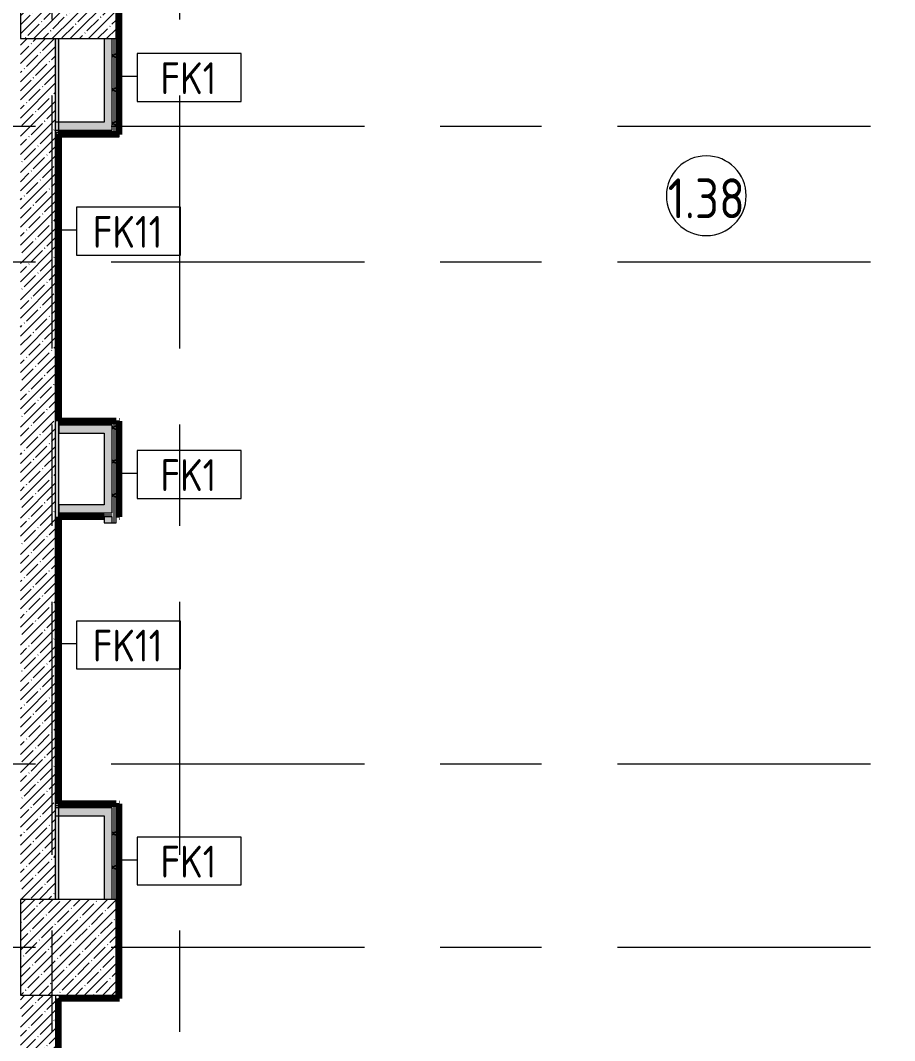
# Model space of a CAD drawing. Header units: millimetres. Extents: x 35144 to 233944, y -8553 to 29000.
# Drawn here: x 42160 to 47643, y 16414 to 22814 of the extents above; entities that cross this region are included whole.
import ezdxf

# ---------------------------------------------------------------- set-up
doc = ezdxf.new("R2010")
doc.units = ezdxf.units.MM
doc.linetypes.add('Осевая', pattern=[3175, 635, -476.25, 1587.5, -476.25])
for name, color, linetype, lineweight in [('A-AREA-IDEN', 7, 'Continuous', 9), ('A-WALL', 7, 'Continuous', 9), ('A-WALL-IDEN', 7, 'Continuous', 9), ('I-WALL', 7, 'Continuous', 9), ('S-COLS', 7, 'Continuous', 9), ('Оси-2', 7, 'Осевая', 9)]:
    doc.layers.add(name, color=color, linetype=linetype, lineweight=lineweight)
for name, color, linetype, lineweight, true_color in [('A-WALL-3', 7, 'Continuous', 9, 0xff80c0), ('I-WALL-22', 7, 'Continuous', 80, 0xfcbc52), ('I-WALL-6', 7, 'Continuous', 9, 0xc0c0c0), ('I-WALL-8', 7, 'Continuous', 80, 0xff80c0)]:
    doc.layers.add(name, color=color, linetype=linetype, lineweight=lineweight, true_color=true_color)
doc.styles.add('GOST Common', font='GOST_Common.ttf', dxfattribs={"width": 0.9, "height": 200})
doc.styles.add('GOST Common_1', font='GOST_Common.ttf', dxfattribs={"width": 0.9, "height": 250})
pattern_1 = [(45, (0, 0), (-57.02463, 57.02463), []), (45, (57.025, 0), (-57.02463, 57.02463), [100.806, -20.161, 3.353, -16.808])]
pattern_2 = [(0, (0, 0), (121.92, 30.48), [10.058, -81.382, 10.058, -81.382, -487.68]), (0, (0, 0), (121.92, 30.48), [-182.88, 10.058, -172.822, 10.058, -81.382, -213.36]), (0, (0, 0), (121.92, 30.48), [-457.2, 10.058, -50.902, 10.058, -142.342]), (120, (45.72, 15.24), (-87.356454, 90.345817), [10.058, -81.382, 10.058, -81.382, -487.68]), (120, (45.72, 15.24), (-87.356454, 90.345817), [-182.88, 10.058, -172.822, 10.058, -81.382, -213.36]), (120, (45.72, 15.24), (-87.356454, 90.345817), [-457.2, 10.058, -50.902, 10.058, -142.342]), (240, (60.96, 76.2), (-34.563546, -120.825817), [10.058, -81.382, 10.058, -81.382, -487.68]), (240, (60.96, 76.2), (-34.563546, -120.825817), [-182.88, 10.058, -172.822, 10.058, -81.382, -213.36]), (240, (60.96, 76.2), (-34.563546, -120.825817), [-457.2, 10.058, -50.902, 10.058, -142.342])]
pattern_3 = [(45, (0, 0), (-106.066, 106.066), []), (135, (0, 0), (-106.066, -106.066), [])]

# ---------------------------------------------------------------- blocks, each defined once
blk = doc.blocks.new('BSC_Колонна _Прямоугольная - 600х600-V20-План отделки стен 1 этажа в осях 17-23')
at = {"layer": 'S-COLS'}
h = blk.add_hatch(dxfattribs=at)
h.set_pattern_fill('FP_36', color=256, style=0, pattern_type=2)
h.set_pattern_definition([(45, (-42460, -17000), (-57.02463, 57.02463), []), (45, (-42402.975, -17000), (-57.02463, 57.02463), [100.806, -20.161, 3.353, -16.808])])
h.paths.add_polyline_path([(-300, -300), (300, -300), (300, 300), (-300, 300)])
for p, q in [((300, 300), (-300, 300)), ((-300, 300), (-300, -300)), ((300, -300), (300, 300)), ((-300, -300), (300, -300))]:
    blk.add_line(p, q, dxfattribs=at)
blk = doc.blocks.new('BSC_Колонна _Прямоугольная - 600х600-V21-План отделки стен 1 этажа в осях 17-23')
at = {"layer": 'S-COLS'}
h = blk.add_hatch(dxfattribs=at)
h.set_pattern_fill('FP_37', color=256, style=0, pattern_type=2)
h.set_pattern_definition([(45, (-42460, -23000), (-57.02463, 57.02463), []), (45, (-42402.975, -23000), (-57.02463, 57.02463), [100.806, -20.161, 3.353, -16.808])])
h.paths.add_polyline_path([(-300, -300), (300, -300), (300, 300), (-300, 300), (-300, -156.6)])
for p, q in [((300, 300), (-300, 300)), ((-300, 300), (-300, -300)), ((300, -300), (300, 300)), ((-300, -300), (300, -300))]:
    blk.add_line(p, q, dxfattribs=at)
blk = doc.blocks.new('М_стена_0001 - Типоразмер_без рамки-25382661-План отделки стен 1 этажа в осях 17-23')
at = {"layer": 'A-WALL-IDEN'}
for p, q in [((3.258, 1.523), (-3.273, 1.523)), ((-3.273, 1.523), (-3.273, -1.477)), ((3.258, -1.477), (3.258, 1.523)), ((-3.273, -1.477), (3.258, -1.477))]:
    blk.add_line(p, q, dxfattribs=at)
blk = doc.blocks.new('Марка_Помещения - Номер-25198446-План отделки стен 1 этажа в осях 17-23')
at = {"layer": 'A-AREA-IDEN'}
for start, end in [(360, 180), (180, 360)]:
    blk.add_arc((0, 0), 2.5, start, end, dxfattribs=at)

msp = doc.modelspace()

# ---------------------------------------------------------------- hatches: boundary and pattern name
at = {"layer": 'I-WALL'}
h = msp.add_hatch(dxfattribs=at)
h.set_pattern_fill('FP_80', color=256, style=0, pattern_type=2)
h.set_pattern_definition(pattern_2)
h.paths.add_polyline_path([(42780, 16680), (42780, 17900), (42760, 17900), (42760, 16680)])
h.paths.add_polyline_path([(42760, 19700), (42780, 19700), (42780, 20300), (42760, 20300)])
h.paths.add_polyline_path([(42760, 22100), (42780, 22100), (42780, 23300), (42760, 23300), (42760, 22700)])
h = msp.add_hatch(dxfattribs=at)
h.set_pattern_fill('FP_1', color=256, style=0, pattern_type=2)
h.set_pattern_definition(pattern_1)
h.paths.add_polyline_path([(42380, 17300), (42380, 22700), (42160, 22700), (42160, 17300)])
h = msp.add_hatch(dxfattribs=at)
h.set_pattern_fill('FP_80', color=256, style=0, pattern_type=2)
h.set_pattern_definition(pattern_2)
h.paths.add_polyline_path([(42400, 17300), (42400, 22700), (42380, 22700), (42380, 17300)])
for points in [[(42735, 22125), (42735, 22700), (42685, 22700), (42685, 22125)], [(42685, 22125), (42685, 22175), (42380, 22175), (42380, 22125)], [(42685, 20225), (42685, 20275), (42401, 20275), (42401, 20225)], [(42401, 19725), (42685, 19725), (42685, 19775), (42401, 19775)], [(42380, 17825), (42685, 17825), (42685, 17875), (42380, 17875)], [(42735, 17300), (42735, 17875), (42685, 17875), (42685, 17300)]]:
    msp.add_hatch(color=256, dxfattribs=at).paths.add_polyline_path(points)
h = msp.add_hatch(dxfattribs=at)
h.set_pattern_fill('FP_81', color=256, style=0, pattern_type=2)
h.set_pattern_definition(pattern_3)
h.paths.add_polyline_path([(42747.5, 22112.5), (42747.5, 22700), (42735, 22700), (42735, 22112.5)])
h = msp.add_hatch(dxfattribs=at)
h.set_pattern_fill('FP_81', color=256, style=0, pattern_type=2)
h.set_pattern_definition(pattern_3)
h.paths.add_polyline_path([(42760, 22100), (42760, 22700), (42747.5, 22700), (42747.5, 22100)])
h = msp.add_hatch(dxfattribs=at)
h.set_pattern_fill('FP_81', color=256, style=0, pattern_type=2)
h.set_pattern_definition(pattern_3)
h.paths.add_polyline_path([(42685, 22112.5), (42735, 22112.5), (42735, 22125), (42380, 22125), (42380, 22112.5)])
h = msp.add_hatch(dxfattribs=at)
h.set_pattern_fill('FP_81', color=256, style=0, pattern_type=2)
h.set_pattern_definition(pattern_3)
h.paths.add_polyline_path([(42685, 22100), (42747.5, 22100), (42747.5, 22112.5), (42380, 22112.5), (42380, 22100)])
h = msp.add_hatch(dxfattribs=at)
h.set_pattern_fill('FP_81', color=256, style=0, pattern_type=2)
h.set_pattern_definition(pattern_3)
h.paths.add_polyline_path([(42401, 20287.5), (42747.5, 20287.5), (42747.5, 20300), (42401, 20300)])
h = msp.add_hatch(dxfattribs=at)
h.set_pattern_fill('FP_81', color=256, style=0, pattern_type=2)
h.set_pattern_definition(pattern_3)
h.paths.add_polyline_path([(42760, 19662.5), (42760, 20300), (42747.5, 20300), (42747.5, 19662.5)])
h = msp.add_hatch(dxfattribs=at)
h.set_pattern_fill('FP_81', color=256, style=0, pattern_type=2)
h.set_pattern_definition(pattern_3)
h.paths.add_polyline_path([(42401, 20275), (42735, 20275), (42735, 20287.5), (42401, 20287.5)])
h = msp.add_hatch(color=256, dxfattribs=at)
h.paths.add_polyline_path([(42685, 19662.5), (42735, 19662.5), (42735, 19700), (42685, 19699)])
h.paths.add_polyline_path([(42685, 19725), (42735, 19725), (42735, 20275), (42685, 20275), (42685, 19775)])
h = msp.add_hatch(dxfattribs=at)
h.set_pattern_fill('FP_81', color=256, style=0, pattern_type=2)
h.set_pattern_definition(pattern_3)
h.paths.add_polyline_path([(42735, 19662.5), (42747.5, 19662.5), (42747.5, 20287.5), (42735, 20287.5), (42735, 19700)])
h = msp.add_hatch(dxfattribs=at)
h.set_pattern_fill('FP_81', color=256, style=0, pattern_type=2)
h.set_pattern_definition(pattern_3)
h.paths.add_polyline_path([(42685, 19712.5), (42735, 19712.5), (42735, 19725), (42401, 19725), (42401, 19712.5)])
h = msp.add_hatch(dxfattribs=at)
h.set_pattern_fill('FP_81', color=256, style=0, pattern_type=2)
h.set_pattern_definition(pattern_3)
h.paths.add_polyline_path([(42735, 19700), (42735, 19712.5), (42401, 19712.5), (42401, 19700), (42685, 19700)])
h = msp.add_hatch(dxfattribs=at)
h.set_pattern_fill('FP_81', color=256, style=0, pattern_type=2)
h.set_pattern_definition(pattern_3)
h.paths.add_polyline_path([(42380, 17887.5), (42747.5, 17887.5), (42747.5, 17900), (42380, 17900)])
h = msp.add_hatch(dxfattribs=at)
h.set_pattern_fill('FP_81', color=256, style=0, pattern_type=2)
h.set_pattern_definition(pattern_3)
h.paths.add_polyline_path([(42685, 17875), (42735, 17875), (42735, 17887.5), (42380, 17887.5), (42380, 17875)])
h = msp.add_hatch(dxfattribs=at)
h.set_pattern_fill('FP_81', color=256, style=0, pattern_type=2)
h.set_pattern_definition(pattern_3)
h.paths.add_polyline_path([(42747.5, 17300), (42747.5, 17887.5), (42735, 17887.5), (42735, 17300)])
h = msp.add_hatch(dxfattribs=at)
h.set_pattern_fill('FP_81', color=256, style=0, pattern_type=2)
h.set_pattern_definition(pattern_3)
h.paths.add_polyline_path([(42747.5, 17300), (42760, 17300), (42760, 17900), (42747.5, 17900), (42747.5, 17887.5)])
h = msp.add_hatch(dxfattribs=at)
h.set_pattern_fill('FP_1', color=256, style=0, pattern_type=2)
h.set_pattern_definition(pattern_1)
h.paths.add_polyline_path([(42380, 15200), (42380, 16700), (42160, 16700), (42160, 15200)])
h = msp.add_hatch(dxfattribs=at)
h.set_pattern_fill('FP_80', color=256, style=0, pattern_type=2)
h.set_pattern_definition(pattern_2)
h.paths.add_polyline_path([(42400, 16680), (42760, 16680), (42760, 16700), (42380, 16700), (42380, 16680)])
h = msp.add_hatch(dxfattribs=at)
h.set_pattern_fill('FP_80', color=256, style=0, pattern_type=2)
h.set_pattern_definition(pattern_2)
h.paths.add_polyline_path([(42400, 15082.5), (42400, 16680), (42380, 16680), (42380, 15082.5)])

# ---------------------------------------------------------------- linework, layer by layer
at = {"layer": 'A-WALL'}
for p, q in [((42735, 22125), (42735, 22700)), ((42747.5, 22112.5), (42747.5, 22700)), ((42380, 22125), (42735, 22125)), ((42380, 22112.5), (42747.5, 22112.5)), ((42747.5, 20287.5), (42401, 20287.5)), ((42735, 20275), (42401, 20275)), ((42735, 19725), (42735, 20275)), ((42747.5, 19662.5), (42747.5, 20287.5)), ((42401, 19725), (42735, 19725)), ((42401, 19712.5), (42735, 19712.5)), ((42735, 19700), (42685, 19700)), ((42735, 19662.5), (42735, 19700)), ((42747.5, 17887.5), (42380, 17887.5)), ((42735, 17875), (42380, 17875)), ((42735, 17300), (42735, 17875)), ((42747.5, 17300), (42747.5, 17887.5)), ((42400, 16680), (42401, 16680)), ((42400, 15108), (42400, 16680))]:
    msp.add_line(p, q, dxfattribs=at)
at = {"layer": 'A-WALL-3'}
for p, q in [((42401, 22100), (42401, 22099)), ((42401, 19700), (42401, 19699)), ((42685, 19699), (42685, 19700)), ((42760, 16680), (42401, 16680))]:
    msp.add_line(p, q, dxfattribs=at)
at = {"layer": 'A-WALL-IDEN'}
for p, q in [((42780.5, 22463.5), (42891.4, 22463.5)), ((42400.5, 21499.7), (42511.4, 21499.7)), ((42780.5, 19973.6), (42891.4, 19973.6)), ((42400.5, 18904.1), (42511.4, 18904.1)), ((42780.5, 17548.8), (42891.4, 17548.8))]:
    msp.add_line(p, q, dxfattribs=at)
at = {"layer": 'I-WALL-22'}
for p, q in [((42400, 22100), (42400, 20300)), ((42401, 20300), (42401, 22099)), ((42400, 19700), (42400, 17900)), ((42401, 17900), (42401, 19699))]:
    msp.add_line(p, q, dxfattribs=at)
at = {"layer": 'I-WALL-6'}
for p, q in [((42780, 22100), (42780, 23320)), ((42380, 17300), (42380, 22700)), ((42400, 22100), (42400, 22700)), ((42685, 22700), (42685, 22175)), ((42760, 22700), (42760, 22100)), ((42760, 22100), (42760, 22700)), ((42685, 22175), (42380, 22175)), ((42380, 22100), (42400, 22100)), ((42400, 19700), (42400, 20300)), ((42401, 20300), (42401, 20225)), ((42760, 20300), (42760, 19700)), ((42760, 19662.5), (42760, 20300)), ((42780, 20300), (42760, 20300)), ((42780, 19700), (42780, 20300)), ((42401, 20225), (42685, 20225)), ((42685, 20225), (42685, 19775)), ((42685, 19775), (42401, 19775)), ((42401, 19775), (42401, 19700)), ((42685, 19699), (42685, 19662.5)), ((42685, 19662.5), (42760, 19662.5)), ((42760, 19700), (42780, 19700)), ((42780, 17900), (42380, 17900)), ((42400, 17300), (42400, 17900)), ((42760, 17900), (42760, 17300)), ((42760, 17300), (42760, 17900)), ((42780, 16680), (42780, 17900)), ((42380, 17825), (42685, 17825)), ((42685, 17825), (42685, 17300)), ((42380, 16700), (42380, 12300))]:
    msp.add_line(p, q, dxfattribs=at)
at = {"layer": 'I-WALL-8'}
for p, q in [((42780, 23320), (42780, 22099)), ((42781, 22100), (42781, 23321)), ((42781, 22100), (42400, 22100)), ((42401, 22099), (42780, 22099)), ((42760, 20301), (42400, 20301)), ((42400, 20300), (42760, 20300)), ((42760, 20300), (42760, 20301)), ((42781, 20300), (42780, 20300)), ((42780, 20300), (42780, 19700)), ((42781, 19700), (42781, 20300)), ((42685, 19700), (42400, 19700)), ((42401, 19699), (42685, 19699)), ((42780, 19700), (42781, 19700)), ((42760, 17901), (42400, 17901)), ((42400, 17900), (42760, 17900)), ((42760, 17900), (42760, 17901)), ((42781, 17900), (42780, 17900)), ((42780, 17900), (42780, 16680)), ((42781, 16679), (42781, 17900)), ((42401, 15108), (42401, 16679)), ((42401, 16679), (42781, 16679)), ((42780, 16680), (42760, 16680))]:
    msp.add_line(p, q, dxfattribs=at)
at = {"layer": 'Оси-2'}
for p, q in [((42360, 593.7), (42360, 24898.1)), ((43160, 593.7), (43160, 24898.1)), ((38443.7, 22150), (82200, 22150)), ((38443.7, 21300), (82200, 21300)), ((38443.7, 18150), (82200, 18150)), ((38443.7, 17000), (82200, 17000))]:
    msp.add_line(p, q, dxfattribs=at)

# ---------------------------------------------------------------- block references
at = {"layer": 'A-AREA-IDEN', "xscale": 99.99999999999993, "yscale": 99.99999999999993, "zscale": 99.99999999999993}
msp.add_blockref('Марка_Помещения - Номер-25198446-План отделки стен 1 этажа в осях 17-23', (46462.2, 21714.2), dxfattribs=at)
at = {"layer": 'A-WALL-IDEN', "xscale": 99.99999999999993, "yscale": 99.99999999999993, "zscale": 99.99999999999993}
for p in [(43218.8, 22453.1), (42838.8, 21489.2), (43218.8, 19963.2), (42838.8, 18893.7), (43218.8, 17538.4)]:
    msp.add_blockref('М_стена_0001 - Типоразмер_без рамки-25382661-План отделки стен 1 этажа в осях 17-23', p, dxfattribs=at)
at = {"layer": 'S-COLS'}
for name, p in [('BSC_Колонна _Прямоугольная - 600х600-V21-План отделки стен 1 этажа в осях 17-23', (42460, 23000)), ('BSC_Колонна _Прямоугольная - 600х600-V20-План отделки стен 1 этажа в осях 17-23', (42460, 17000))]:
    msp.add_blockref(name, p, dxfattribs=at)

# ---------------------------------------------------------------- texts
at = {"layer": 'A-AREA-IDEN', "insert": (46220.3, 21822.8), "char_height": 250, "width": 606.076, "attachment_point": 1, "style": 'GOST Common_1'}
msp.add_mtext('1.38', dxfattribs=at)
at = {"layer": 'A-WALL-IDEN', "char_height": 200, "attachment_point": 1, "style": 'GOST Common'}
for s, insert, width in [('FK1', (43038.5, 22551.1), 447.342), ('FK11', (42614, 21587.2), 555.569), ('FK1', (43038.5, 20061.2), 447.342), ('FK11', (42614, 18991.7), 555.569), ('FK1', (43038.5, 17636.4), 447.342)]:
    msp.add_mtext(s, dxfattribs=dict(at, insert=insert, width=width))

doc.saveas('drawing.dxf')
